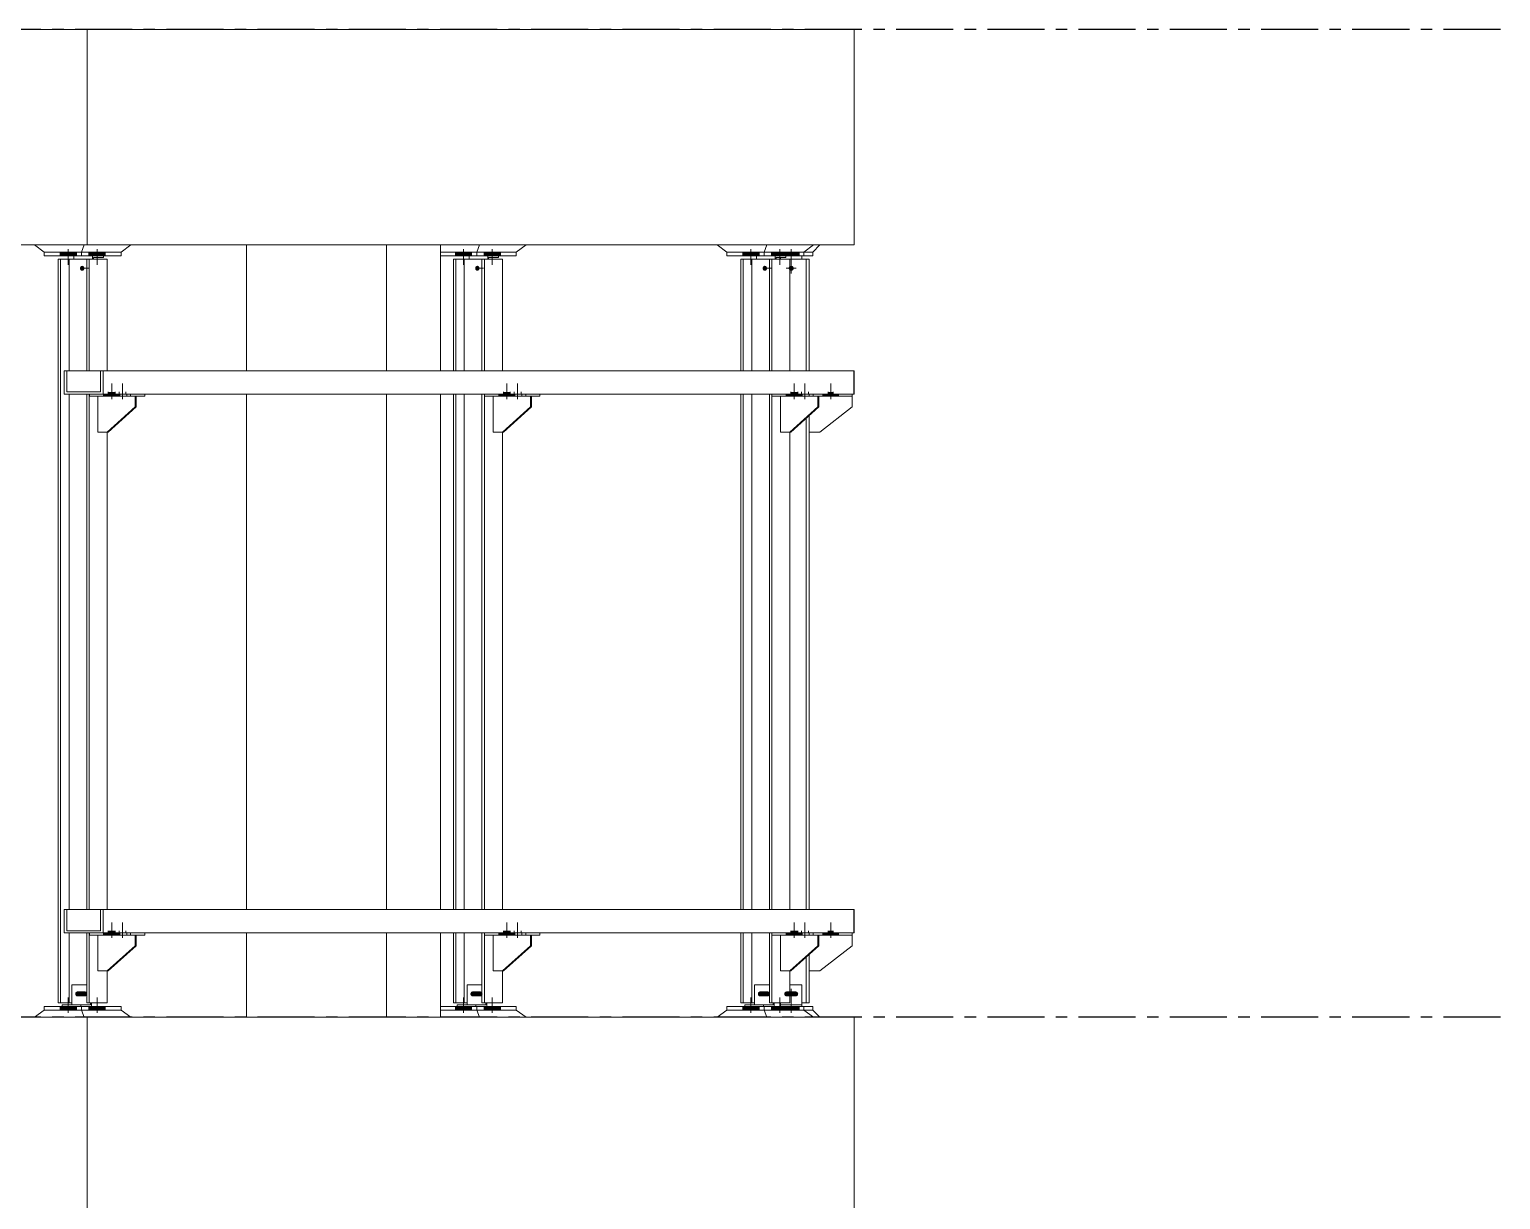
# Model space of a CAD drawing. Header units: millimetres. Extents: x 3774 to 718460, y -768339 to 192544.
# Drawn here: x 455896 to 459992, y -633070 to -629813 of the extents above; entities that cross this region are included whole.
import ezdxf

# ---------------------------------------------------------------- set-up
doc = ezdxf.new("R2010")
doc.units = ezdxf.units.MM
for name, pattern in [('CENTER', [50.8, 31.75, -6.35, 6.35, -6.35]), ('XKITLINE00', [0]), ('XKITLINE02', [4, 2, -2])]:
    doc.linetypes.add(name, pattern=pattern)
doc.layers.add('Bolt', color=7, linetype='Continuous', lineweight=0)
doc.layers.add('Part', color=7, linetype='Continuous', lineweight=0)

# ---------------------------------------------------------------- blocks, each defined once
blk = doc.blocks.new('*A20274909')
at = {"layer": 'Part', "color": 7, "linetype": 'XKITLINE00', "lineweight": 0}
for p, q in [((2578.284987, -59.539902), (2526.244827, -59.539902)), ((2578.284987, -59.539902), (2578.284987, -64.339902)), ((2578.284987, -64.339902), (2526.244827, -64.339902))]:
    blk.add_line(p, q, dxfattribs=at)
blk = doc.blocks.new('*A20304912')
at = {"layer": 'Part', "color": 7, "linetype": 'XKITLINE00', "lineweight": 0}
for q in [(2526.244827, -81.539902), (2578.284987, -86.339902)]:
    blk.add_line((2578.284987, -81.539902), q, dxfattribs=at)
blk = doc.blocks.new('*A20394921')
at = {"layer": 'Part', "color": 7, "linetype": 'XKITLINE00', "lineweight": 0}
for p, q in [((2581.832366, -67.139902), (2581.832366, -64.339902)), ((2584.950057, -67.139902), (2584.950057, -64.339902)), ((2586.150057, -67.139902), (2586.150057, -64.339902)), ((2581.832366, -79.139902), (2581.832366, -67.659902)), ((2584.950057, -79.139902), (2584.950057, -67.659902)), ((2586.150057, -79.139902), (2586.150057, -67.659902)), ((2581.832366, -81.539902), (2581.832366, -79.659902)), ((2584.950057, -81.539902), (2584.950057, -79.659902)), ((2586.150057, -81.539902), (2586.150057, -79.659902)), ((2581.832366, -91.139902), (2581.832366, -86.339902)), ((2584.950057, -91.139902), (2584.950057, -86.339902)), ((2586.150057, -91.139902), (2586.150057, -86.339902)), ((2581.832366, -103.139902), (2581.832366, -91.659902)), ((2584.950057, -103.139902), (2584.950057, -91.659902)), ((2586.150057, -103.139902), (2586.150057, -91.659902)), ((2581.832366, -115.139902), (2581.832366, -103.659902)), ((2584.950057, -115.139902), (2584.950057, -103.659902)), ((2586.150057, -115.139902), (2586.150057, -103.659902)), ((2581.832366, -123.539902), (2581.832366, -115.659902)), ((2584.950057, -123.539902), (2584.950057, -115.659902)), ((2586.150057, -123.539902), (2586.150057, -115.659902))]:
    blk.add_line(p, q, dxfattribs=at)
blk = doc.blocks.new('*A22855167')
at = {"layer": 'Bolt'}
blk.add_hatch(color=7, dxfattribs=at).paths.add_polyline_path([(2578.047, -80.968), (2578.066, -80.964), (2578.239, -80.964), (2578.257, -80.968), (2578.273, -80.98), (2578.284, -80.998), (2578.287, -81.02), (2578.284, -81.041), (2578.273, -81.059), (2578.257, -81.072), (2578.239, -81.076), (2578.066, -81.076), (2578.047, -81.072), (2578.031, -81.059), (2578.021, -81.041), (2578.017, -81.02), (2578.021, -80.998), (2578.031, -80.98)], flags=17)
at = {"layer": 'Bolt', "color": 7, "linetype": 'XKITLINE00', "lineweight": 0}
blk.add_line((2578.228, -81.02), (2578.056, -81.02), dxfattribs=at)
blk = doc.blocks.new('*A22865168')
at = {"layer": 'Part', "color": 7, "linetype": 'XKITLINE00', "lineweight": 0}
for p, q in [((2579.039798, -81.299902), (2577.328413, -81.299902)), ((2577.328413, -81.379902), (2577.328413, -81.299902)), ((2579.039798, -81.379902), (2577.328413, -81.379902)), ((2578.159798, -81.379902), (2578.159798, -81.299902)), ((2579.039798, -81.299902), (2579.039798, -81.379902))]:
    blk.add_line(p, q, dxfattribs=at)
blk = doc.blocks.new('*A22875169')
at = {"layer": 'Part', "color": 7, "linetype": 'XKITLINE00', "lineweight": 0}
for p, q in [((2578.27509, -80.819902), (2577.944259, -80.819902)), ((2577.944259, -80.819902), (2577.944259, -81.259902)), ((2578.359952, -81.259902), (2577.724259, -81.259902)), ((2577.724259, -81.299902), (2577.724259, -81.259902)), ((2578.139952, -81.299902), (2578.139952, -81.259902)), ((2578.359952, -81.219902), (2578.359952, -81.259902)), ((2578.379952, -81.299902), (2578.379952, -81.219902))]:
    blk.add_line(p, q, dxfattribs=at)
blk = doc.blocks.new('*A22885170')
at = {"layer": 'Bolt'}
for points in [[(2578.045, -81.3), (2578.045, -81.38), (2577.684, -81.38), (2577.684, -81.3)], [(2578.685, -81.3), (2578.685, -81.38), (2578.324, -81.38), (2578.324, -81.3)]]:
    blk.add_hatch(color=7, dxfattribs=at).paths.add_polyline_path(points, flags=17)
at = {"layer": 'Bolt', "color": 7, "linetype": 'XKITLINE00', "lineweight": 0}
for p, q in [((2577.864, -81.443), (2577.864, -81.1)), ((2578.504, -81.443), (2578.504, -81.1)), ((2577.684, -81.38), (2577.684, -81.3)), ((2578.045, -81.38), (2578.045, -81.3)), ((2578.324, -81.38), (2578.324, -81.3)), ((2578.685, -81.38), (2578.685, -81.3))]:
    blk.add_line(p, q, dxfattribs=at)
blk = doc.blocks.new('*A22895171')
at = {"layer": 'Part', "color": 7, "linetype": 'XKITLINE00', "lineweight": 0}
for p, q in [((2578.522665, -67.707902), (2578.522665, -68.507902)), ((2579.35405, -67.947902), (2579.35405, -67.707902)), ((2579.35405, -67.707902), (2579.37805, -67.707902)), ((2579.37805, -67.947902), (2579.37805, -67.707902)), ((2578.730511, -68.507902), (2579.35405, -67.947902)), ((2579.37805, -67.947902), (2578.754511, -68.507902)), ((2579.35405, -67.947902), (2579.37805, -67.947902)), ((2578.522665, -68.507902), (2578.754511, -68.507902))]:
    blk.add_line(p, q, dxfattribs=at)
blk = doc.blocks.new('*A22905172')
at = {"layer": 'Part', "color": 7, "linetype": 'XKITLINE00', "lineweight": 0}
for p, q in [((2578.334665, -67.707902), (2578.334665, -67.659902)), ((2578.334665, -67.707902), (2579.56605, -67.707902)), ((2579.16605, -67.707902), (2579.16605, -67.659902)), ((2579.56605, -67.707902), (2579.56605, -67.659902))]:
    blk.add_line(p, q, dxfattribs=at)
blk = doc.blocks.new('*A22915173')
at = {"layer": 'Bolt'}
for points in [[(2578.65, -67.708), (2578.65, -67.66), (2579.011, -67.66), (2579.011, -67.708)], [(2578.754, -67.66), (2578.754, -67.612), (2578.907, -67.612), (2578.907, -67.66)]]:
    blk.add_hatch(color=7, dxfattribs=at).paths.add_polyline_path(points, flags=17)
at = {"layer": 'Bolt', "color": 7, "linetype": 'XKITLINE00', "lineweight": 0}
for p, q in [((2578.83, -67.771), (2578.83, -67.428)), ((2578.65, -67.708), (2578.65, -67.66)), ((2578.754, -67.66), (2578.754, -67.612)), ((2578.907, -67.66), (2578.907, -67.612)), ((2579.011, -67.708), (2579.011, -67.66))]:
    blk.add_line(p, q, dxfattribs=at)
at = {"layer": 'Bolt', "color": 7, "linetype": 'XKITLINE02', "lineweight": 0}
for p, q in [((2579.07, -67.771), (2579.07, -67.428)), ((2578.89, -67.708), (2578.89, -67.66)), ((2578.994, -67.66), (2578.994, -67.612)), ((2579.147, -67.66), (2579.147, -67.612)), ((2579.251, -67.708), (2579.251, -67.66))]:
    blk.add_line(p, q, dxfattribs=at)
blk = doc.blocks.new('*A22955177')
at = {"layer": 'Bolt'}
for points in [[(2578.045, -64.5), (2578.045, -64.58), (2577.684, -64.58), (2577.684, -64.5)], [(2578.685, -64.5), (2578.685, -64.58), (2578.324, -64.58), (2578.324, -64.5)]]:
    blk.add_hatch(color=7, dxfattribs=at).paths.add_polyline_path(points, flags=17)
at = {"layer": 'Bolt', "color": 7, "linetype": 'XKITLINE00', "lineweight": 0}
for p, q in [((2577.684, -64.5), (2577.684, -64.58)), ((2577.864, -64.437), (2577.864, -64.78)), ((2578.045, -64.5), (2578.045, -64.58)), ((2578.324, -64.5), (2578.324, -64.58)), ((2578.504, -64.437), (2578.504, -64.78)), ((2578.685, -64.5), (2578.685, -64.58))]:
    blk.add_line(p, q, dxfattribs=at)
blk = doc.blocks.new('*A22965178')
at = {"layer": 'Bolt'}
blk.add_hatch(color=7, dxfattribs=at).paths.add_polyline_path([(2578.22, -64.871), (2578.217, -64.881), (2578.212, -64.891), (2578.206, -64.899), (2578.199, -64.906), (2578.191, -64.912), (2578.182, -64.915), (2578.172, -64.916), (2578.163, -64.915), (2578.154, -64.912), (2578.145, -64.906), (2578.138, -64.899), (2578.132, -64.891), (2578.127, -64.881), (2578.125, -64.871), (2578.124, -64.86), (2578.125, -64.849), (2578.127, -64.838), (2578.132, -64.829), (2578.138, -64.82), (2578.145, -64.813), (2578.154, -64.808), (2578.163, -64.805), (2578.172, -64.804), (2578.182, -64.805), (2578.191, -64.808), (2578.199, -64.813), (2578.206, -64.82), (2578.212, -64.829), (2578.217, -64.838), (2578.22, -64.849), (2578.221, -64.86)], flags=17)
at = {"layer": 'Bolt', "color": 7, "linetype": 'XKITLINE00', "lineweight": 0}
blk.add_line((2578.14, -64.86), (2578.312, -64.86), dxfattribs=at)
blk = doc.blocks.new('*A22975179')
at = {"layer": 'Part', "color": 7, "linetype": 'XKITLINE00', "lineweight": 0}
for p, q in [((2577.988259, -64.659902), (2577.988259, -64.579902)), ((2578.403952, -64.659902), (2578.403952, -64.579902)), ((2578.423952, -64.659902), (2578.423952, -64.619902)), ((2578.423952, -64.619902), (2578.643952, -64.619902)), ((2578.643952, -64.619902), (2578.643952, -64.579902))]:
    blk.add_line(p, q, dxfattribs=at)
blk = doc.blocks.new('*A22985180')
at = {"layer": 'Part', "color": 7, "linetype": 'XKITLINE00', "lineweight": 0}
for p, q in [((2577.109849, -64.339902), (2577.328413, -64.499902)), ((2579.039798, -64.499902), (2577.328413, -64.499902)), ((2578.159798, -64.499902), (2578.218362, -64.339902)), ((2579.258362, -64.339902), (2579.039798, -64.499902))]:
    blk.add_line(p, q, dxfattribs=at)
blk = doc.blocks.new('*A22995181')
at = {"layer": 'Part', "color": 7, "linetype": 'XKITLINE00', "lineweight": 0}
for p, q in [((2579.039798, -64.499902), (2577.328413, -64.499902)), ((2577.328413, -64.499902), (2577.328413, -64.579902)), ((2578.159798, -64.579902), (2578.159798, -64.499902)), ((2579.039798, -64.579902), (2579.039798, -64.499902)), ((2577.328413, -64.579902), (2579.039798, -64.579902))]:
    blk.add_line(p, q, dxfattribs=at)
blk = doc.blocks.new('*A23055187')
at = {"layer": 'Part', "color": 7, "linetype": 'XKITLINE00', "lineweight": 0}
for p, q in [((2587.842118, -64.499902), (2586.150057, -64.499902)), ((2586.962118, -64.499902), (2587.020682, -64.339902)), ((2588.060682, -64.339902), (2587.842118, -64.499902))]:
    blk.add_line(p, q, dxfattribs=at)
blk = doc.blocks.new('*A23065188')
at = {"layer": 'Bolt'}
blk.add_hatch(color=7, dxfattribs=at).paths.add_polyline_path([(2587.022, -64.871), (2587.019, -64.881), (2587.015, -64.891), (2587.009, -64.899), (2587.001, -64.906), (2586.993, -64.912), (2586.984, -64.915), (2586.974, -64.916), (2586.965, -64.915), (2586.956, -64.912), (2586.947, -64.906), (2586.94, -64.899), (2586.934, -64.891), (2586.93, -64.881), (2586.927, -64.871), (2586.926, -64.86), (2586.927, -64.849), (2586.93, -64.838), (2586.934, -64.829), (2586.94, -64.82), (2586.947, -64.813), (2586.956, -64.808), (2586.965, -64.805), (2586.974, -64.804), (2586.984, -64.805), (2586.993, -64.808), (2587.001, -64.813), (2587.009, -64.82), (2587.015, -64.829), (2587.019, -64.838), (2587.022, -64.849), (2587.023, -64.86)], flags=17)
at = {"layer": 'Bolt', "color": 7, "linetype": 'XKITLINE00', "lineweight": 0}
blk.add_line((2586.943, -64.86), (2587.114, -64.86), dxfattribs=at)
blk = doc.blocks.new('*A23075189')
at = {"layer": 'Part', "color": 7, "linetype": 'XKITLINE00', "lineweight": 0}
for p, q in [((2586.150057, -64.499902), (2587.842118, -64.499902)), ((2586.962118, -64.579902), (2586.962118, -64.499902)), ((2587.842118, -64.579902), (2587.842118, -64.499902)), ((2586.150057, -64.579902), (2587.842118, -64.579902))]:
    blk.add_line(p, q, dxfattribs=at)
blk = doc.blocks.new('*A23085190')
at = {"layer": 'Part', "color": 7, "linetype": 'XKITLINE00', "lineweight": 0}
for p, q in [((2586.790579, -64.659902), (2586.790579, -64.579902)), ((2587.206272, -64.659902), (2587.206272, -64.579902)), ((2587.226272, -64.659902), (2587.226272, -64.619902)), ((2587.226272, -64.619902), (2587.446272, -64.619902)), ((2587.446272, -64.619902), (2587.446272, -64.579902))]:
    blk.add_line(p, q, dxfattribs=at)
blk = doc.blocks.new('*A23095191')
at = {"layer": 'Bolt'}
for points in [[(2586.847, -64.5), (2586.847, -64.58), (2586.486, -64.58), (2586.486, -64.5)], [(2587.487, -64.5), (2587.487, -64.58), (2587.126, -64.58), (2587.126, -64.5)]]:
    blk.add_hatch(color=7, dxfattribs=at).paths.add_polyline_path(points, flags=17)
at = {"layer": 'Bolt', "color": 7, "linetype": 'XKITLINE00', "lineweight": 0}
for p, q in [((2586.486, -64.5), (2586.486, -64.58)), ((2586.666, -64.437), (2586.666, -64.78)), ((2586.847, -64.5), (2586.847, -64.58)), ((2587.126, -64.5), (2587.126, -64.58)), ((2587.306, -64.437), (2587.306, -64.78)), ((2587.487, -64.5), (2587.487, -64.58))]:
    blk.add_line(p, q, dxfattribs=at)
blk = doc.blocks.new('*A23105192')
at = {"layer": 'Part', "color": 7, "linetype": 'XKITLINE00', "lineweight": 0}
for p, q in [((2587.13567, -67.707902), (2587.13567, -67.659902)), ((2587.13567, -67.707902), (2588.367055, -67.707902)), ((2587.967055, -67.707902), (2587.967055, -67.659902)), ((2588.367055, -67.707902), (2588.367055, -67.659902))]:
    blk.add_line(p, q, dxfattribs=at)
blk = doc.blocks.new('*A23115193')
at = {"layer": 'Part', "color": 7, "linetype": 'XKITLINE00', "lineweight": 0}
for p, q in [((2587.32367, -67.707902), (2587.32367, -68.507902)), ((2588.155055, -67.947902), (2588.155055, -67.707902)), ((2588.155055, -67.707902), (2588.179055, -67.707902)), ((2588.179055, -67.947902), (2588.179055, -67.707902)), ((2587.531516, -68.507902), (2588.155055, -67.947902)), ((2588.179055, -67.947902), (2587.555516, -68.507902)), ((2588.155055, -67.947902), (2588.179055, -67.947902)), ((2587.32367, -68.507902), (2587.555516, -68.507902))]:
    blk.add_line(p, q, dxfattribs=at)
blk = doc.blocks.new('*A23125194')
at = {"layer": 'Bolt'}
for points in [[(2587.451, -67.708), (2587.451, -67.66), (2587.812, -67.66), (2587.812, -67.708)], [(2587.555, -67.66), (2587.555, -67.612), (2587.708, -67.612), (2587.708, -67.66)]]:
    blk.add_hatch(color=7, dxfattribs=at).paths.add_polyline_path(points, flags=17)
at = {"layer": 'Bolt', "color": 7, "linetype": 'XKITLINE00', "lineweight": 0}
for p, q in [((2587.631, -67.771), (2587.631, -67.428)), ((2587.451, -67.708), (2587.451, -67.66)), ((2587.555, -67.66), (2587.555, -67.612)), ((2587.708, -67.66), (2587.708, -67.612)), ((2587.812, -67.708), (2587.812, -67.66))]:
    blk.add_line(p, q, dxfattribs=at)
at = {"layer": 'Bolt', "color": 7, "linetype": 'XKITLINE02', "lineweight": 0}
for p, q in [((2587.871, -67.771), (2587.871, -67.428)), ((2587.691, -67.708), (2587.691, -67.66)), ((2587.795, -67.66), (2587.795, -67.612)), ((2587.948, -67.66), (2587.948, -67.612)), ((2588.052, -67.708), (2588.052, -67.66))]:
    blk.add_line(p, q, dxfattribs=at)
blk = doc.blocks.new('*A23135195')
at = {"layer": 'Part', "color": 7, "linetype": 'XKITLINE00', "lineweight": 0}
for p, q in [((2593.536386, -67.707902), (2593.536386, -67.659902)), ((2593.536386, -67.707902), (2594.767771, -67.707902)), ((2594.367771, -67.707902), (2594.367771, -67.659902)), ((2594.767771, -67.707902), (2594.767771, -67.659902))]:
    blk.add_line(p, q, dxfattribs=at)
blk = doc.blocks.new('*A23145196')
at = {"layer": 'Part', "color": 7, "linetype": 'XKITLINE00', "lineweight": 0}
for p, q in [((2593.724386, -67.707902), (2593.724386, -68.507902)), ((2594.555771, -67.947902), (2594.555771, -67.707902)), ((2594.555771, -67.707902), (2594.579771, -67.707902)), ((2594.579771, -67.947902), (2594.579771, -67.707902)), ((2593.932232, -68.507902), (2594.555771, -67.947902)), ((2594.579771, -67.947902), (2593.956232, -68.507902)), ((2594.555771, -67.947902), (2594.579771, -67.947902)), ((2593.724386, -68.507902), (2593.956232, -68.507902))]:
    blk.add_line(p, q, dxfattribs=at)
blk = doc.blocks.new('*A23155197')
at = {"layer": 'Bolt'}
for points in [[(2593.852, -67.708), (2593.852, -67.66), (2594.212, -67.66), (2594.212, -67.708)], [(2593.956, -67.66), (2593.956, -67.612), (2594.109, -67.612), (2594.109, -67.66)]]:
    blk.add_hatch(color=7, dxfattribs=at).paths.add_polyline_path(points, flags=17)
at = {"layer": 'Bolt', "color": 7, "linetype": 'XKITLINE00', "lineweight": 0}
for p, q in [((2594.032, -67.771), (2594.032, -67.428)), ((2593.852, -67.708), (2593.852, -67.66)), ((2593.956, -67.66), (2593.956, -67.612)), ((2594.109, -67.66), (2594.109, -67.612)), ((2594.212, -67.708), (2594.212, -67.66))]:
    blk.add_line(p, q, dxfattribs=at)
at = {"layer": 'Bolt', "color": 7, "linetype": 'XKITLINE02', "lineweight": 0}
for p, q in [((2594.272, -67.771), (2594.272, -67.428)), ((2594.092, -67.708), (2594.092, -67.66)), ((2594.196, -67.66), (2594.196, -67.612)), ((2594.349, -67.66), (2594.349, -67.612)), ((2594.452, -67.708), (2594.452, -67.66))]:
    blk.add_line(p, q, dxfattribs=at)
blk = doc.blocks.new('*A23165198')
at = {"layer": 'Part', "color": 7, "linetype": 'XKITLINE00', "lineweight": 0}
for p, q in [((2593.536386, -79.707902), (2593.536386, -79.659902)), ((2593.536386, -79.707902), (2594.767771, -79.707902)), ((2594.367771, -79.707902), (2594.367771, -79.659902)), ((2594.767771, -79.707902), (2594.767771, -79.659902))]:
    blk.add_line(p, q, dxfattribs=at)
blk = doc.blocks.new('*A23175199')
at = {"layer": 'Part', "color": 7, "linetype": 'XKITLINE00', "lineweight": 0}
for p, q in [((2593.724386, -79.707902), (2593.724386, -80.507902)), ((2593.932232, -80.507902), (2594.555771, -79.947902)), ((2594.579771, -79.947902), (2593.956232, -80.507902)), ((2594.555771, -79.947902), (2594.555771, -79.707902)), ((2594.555771, -79.707902), (2594.579771, -79.707902)), ((2594.555771, -79.947902), (2594.579771, -79.947902)), ((2594.579771, -79.947902), (2594.579771, -79.707902)), ((2593.724386, -80.507902), (2593.956232, -80.507902))]:
    blk.add_line(p, q, dxfattribs=at)
blk = doc.blocks.new('*A23185200')
at = {"layer": 'Bolt'}
for points in [[(2593.956, -79.66), (2593.956, -79.612), (2594.109, -79.612), (2594.109, -79.66)], [(2593.852, -79.708), (2593.852, -79.66), (2594.212, -79.66), (2594.212, -79.708)]]:
    blk.add_hatch(color=7, dxfattribs=at).paths.add_polyline_path(points, flags=17)
at = {"layer": 'Bolt', "color": 7, "linetype": 'XKITLINE00', "lineweight": 0}
for p, q in [((2593.956, -79.66), (2593.956, -79.612)), ((2594.032, -79.771), (2594.032, -79.428)), ((2594.109, -79.66), (2594.109, -79.612)), ((2593.852, -79.708), (2593.852, -79.66)), ((2594.212, -79.708), (2594.212, -79.66))]:
    blk.add_line(p, q, dxfattribs=at)
at = {"layer": 'Bolt', "color": 7, "linetype": 'XKITLINE02', "lineweight": 0}
for p, q in [((2594.196, -79.66), (2594.196, -79.612)), ((2594.272, -79.771), (2594.272, -79.428)), ((2594.349, -79.66), (2594.349, -79.612)), ((2594.092, -79.708), (2594.092, -79.66)), ((2594.452, -79.708), (2594.452, -79.66))]:
    blk.add_line(p, q, dxfattribs=at)
blk = doc.blocks.new('*A23195201')
at = {"layer": 'Bolt'}
for points in [[(2593.249, -64.5), (2593.249, -64.58), (2592.888, -64.58), (2592.888, -64.5)], [(2593.889, -64.5), (2593.889, -64.58), (2593.528, -64.58), (2593.528, -64.5)]]:
    blk.add_hatch(color=7, dxfattribs=at).paths.add_polyline_path(points, flags=17)
at = {"layer": 'Bolt', "color": 7, "linetype": 'XKITLINE00', "lineweight": 0}
for p, q in [((2592.888, -64.5), (2592.888, -64.58)), ((2593.069, -64.437), (2593.069, -64.78)), ((2593.249, -64.5), (2593.249, -64.58)), ((2593.528, -64.5), (2593.528, -64.58)), ((2593.709, -64.437), (2593.709, -64.78)), ((2593.889, -64.5), (2593.889, -64.58))]:
    blk.add_line(p, q, dxfattribs=at)
blk = doc.blocks.new('*A23205202')
at = {"layer": 'Bolt'}
blk.add_hatch(color=7, dxfattribs=at).paths.add_polyline_path([(2593.424, -64.871), (2593.422, -64.881), (2593.417, -64.891), (2593.411, -64.899), (2593.404, -64.906), (2593.395, -64.912), (2593.386, -64.915), (2593.377, -64.916), (2593.367, -64.915), (2593.358, -64.912), (2593.35, -64.906), (2593.342, -64.899), (2593.336, -64.891), (2593.332, -64.881), (2593.329, -64.871), (2593.328, -64.86), (2593.329, -64.849), (2593.332, -64.838), (2593.336, -64.829), (2593.342, -64.82), (2593.35, -64.813), (2593.358, -64.808), (2593.367, -64.805), (2593.377, -64.804), (2593.386, -64.805), (2593.395, -64.808), (2593.404, -64.813), (2593.411, -64.82), (2593.417, -64.829), (2593.422, -64.838), (2593.424, -64.849), (2593.425, -64.86)], flags=17)
at = {"layer": 'Bolt', "color": 7, "linetype": 'XKITLINE00', "lineweight": 0}
blk.add_line((2593.345, -64.86), (2593.517, -64.86), dxfattribs=at)
blk = doc.blocks.new('*A23215203')
at = {"layer": 'Part', "color": 7, "linetype": 'XKITLINE00', "lineweight": 0}
for p, q in [((2593.192899, -64.659902), (2593.192899, -64.579902)), ((2593.608592, -64.659902), (2593.608592, -64.579902)), ((2593.628592, -64.659902), (2593.628592, -64.619902)), ((2593.628592, -64.619902), (2593.848592, -64.619902)), ((2593.848592, -64.619902), (2593.848592, -64.579902))]:
    blk.add_line(p, q, dxfattribs=at)
blk = doc.blocks.new('*A23225204')
at = {"layer": 'Part', "color": 7, "linetype": 'XKITLINE00', "lineweight": 0}
for p, q in [((2592.314489, -64.339902), (2592.533053, -64.499902)), ((2594.244438, -64.499902), (2592.533053, -64.499902)), ((2593.364438, -64.499902), (2593.423002, -64.339902)), ((2594.463002, -64.339902), (2594.244438, -64.499902))]:
    blk.add_line(p, q, dxfattribs=at)
blk = doc.blocks.new('*A23235205')
at = {"layer": 'Part', "color": 7, "linetype": 'XKITLINE00', "lineweight": 0}
for p, q in [((2594.244438, -64.499902), (2592.533053, -64.499902)), ((2592.533053, -64.499902), (2592.533053, -64.579902)), ((2593.364438, -64.579902), (2593.364438, -64.499902)), ((2594.244438, -64.579902), (2594.244438, -64.499902)), ((2592.533053, -64.579902), (2594.244438, -64.579902))]:
    blk.add_line(p, q, dxfattribs=at)
blk = doc.blocks.new('*A23245206')
at = {"layer": 'Part', "color": 7, "linetype": 'XKITLINE00', "lineweight": 0}
for p, q in [((2592.533053, -81.379902), (2592.314489, -81.539902)), ((2594.244438, -81.379902), (2592.533053, -81.379902)), ((2593.423002, -81.539902), (2593.364438, -81.379902)), ((2594.244438, -81.379902), (2594.463002, -81.539902))]:
    blk.add_line(p, q, dxfattribs=at)
blk = doc.blocks.new('*A23255207')
at = {"layer": 'Bolt'}
blk.add_hatch(color=7, dxfattribs=at).paths.add_polyline_path([(2593.252, -80.968), (2593.27, -80.964), (2593.443, -80.964), (2593.462, -80.968), (2593.478, -80.98), (2593.488, -80.998), (2593.492, -81.02), (2593.488, -81.041), (2593.478, -81.059), (2593.462, -81.072), (2593.443, -81.076), (2593.27, -81.076), (2593.252, -81.072), (2593.236, -81.059), (2593.225, -81.041), (2593.222, -81.02), (2593.225, -80.998), (2593.236, -80.98)], flags=17)
at = {"layer": 'Bolt', "color": 7, "linetype": 'XKITLINE00', "lineweight": 0}
blk.add_line((2593.432, -81.02), (2593.261, -81.02), dxfattribs=at)
blk = doc.blocks.new('*A23265208')
at = {"layer": 'Part', "color": 7, "linetype": 'XKITLINE00', "lineweight": 0}
for p, q in [((2593.47973, -80.819902), (2593.148899, -80.819902)), ((2593.148899, -80.819902), (2593.148899, -81.259902)), ((2593.564592, -81.259902), (2592.928899, -81.259902)), ((2592.928899, -81.299902), (2592.928899, -81.259902)), ((2593.344592, -81.299902), (2593.344592, -81.259902)), ((2593.564592, -81.219902), (2593.564592, -81.259902)), ((2593.584592, -81.299902), (2593.584592, -81.219902))]:
    blk.add_line(p, q, dxfattribs=at)
blk = doc.blocks.new('*A23275209')
at = {"layer": 'Bolt'}
for points in [[(2593.249, -81.3), (2593.249, -81.38), (2592.888, -81.38), (2592.888, -81.3)], [(2593.889, -81.3), (2593.889, -81.38), (2593.528, -81.38), (2593.528, -81.3)]]:
    blk.add_hatch(color=7, dxfattribs=at).paths.add_polyline_path(points, flags=17)
at = {"layer": 'Bolt', "color": 7, "linetype": 'XKITLINE00', "lineweight": 0}
for p, q in [((2593.069, -81.443), (2593.069, -81.1)), ((2593.709, -81.443), (2593.709, -81.1)), ((2592.888, -81.38), (2592.888, -81.3)), ((2593.249, -81.38), (2593.249, -81.3)), ((2593.528, -81.38), (2593.528, -81.3)), ((2593.889, -81.38), (2593.889, -81.3))]:
    blk.add_line(p, q, dxfattribs=at)
blk = doc.blocks.new('*A23285210')
at = {"layer": 'Part', "color": 7, "linetype": 'XKITLINE00', "lineweight": 0}
for p, q in [((2594.244438, -81.299902), (2592.533053, -81.299902)), ((2592.533053, -81.379902), (2592.533053, -81.299902)), ((2594.244438, -81.379902), (2592.533053, -81.379902)), ((2593.364438, -81.379902), (2593.364438, -81.299902)), ((2594.244438, -81.299902), (2594.244438, -81.379902))]:
    blk.add_line(p, q, dxfattribs=at)
blk = doc.blocks.new('*A23295211')
at = {"layer": 'Part', "color": 7, "linetype": 'XKITLINE00', "lineweight": 0}
for p, q in [((2593.935156, -64.659902), (2592.842335, -64.659902)), ((2592.842335, -67.139902), (2592.842335, -64.659902)), ((2592.897761, -67.139902), (2592.897761, -64.659902)), ((2593.085761, -67.139902), (2593.085761, -64.659902)), ((2593.47973, -67.139902), (2593.47973, -64.659902)), ((2593.535156, -64.659902), (2593.535156, -67.139902)), ((2593.935156, -67.139902), (2593.935156, -64.659902)), ((2592.842335, -79.139902), (2592.842335, -67.659902)), ((2592.897761, -79.139902), (2592.897761, -67.659902)), ((2593.085761, -79.139902), (2593.085761, -67.659902)), ((2593.47973, -79.139902), (2593.47973, -67.659902)), ((2593.535156, -79.139902), (2593.535156, -67.659902)), ((2593.935156, -79.139902), (2593.935156, -68.507902)), ((2592.842335, -81.219902), (2592.842335, -79.659902)), ((2592.897761, -81.219902), (2592.897761, -79.659902)), ((2593.085761, -81.219902), (2593.085761, -79.659902)), ((2593.47973, -81.219902), (2593.47973, -79.659902)), ((2593.535156, -81.219902), (2593.535156, -79.659902)), ((2593.935156, -81.219902), (2593.935156, -80.507902)), ((2593.148899, -81.219902), (2592.842335, -81.219902)), ((2593.47973, -81.219902), (2593.935156, -81.219902))]:
    blk.add_line(p, q, dxfattribs=at)
blk = doc.blocks.new('*A23355217')
at = {"layer": 'Part', "color": 7, "linetype": 'XKITLINE00', "lineweight": 0}
for p, q in [((2594.364986, -64.659902), (2593.935156, -64.659902)), ((2594.300986, -67.139902), (2594.300986, -64.659902)), ((2594.364986, -64.659902), (2594.364986, -67.139902)), ((2594.364986, -79.139902), (2594.364986, -68.140799)), ((2594.300986, -79.139902), (2594.300986, -68.198278)), ((2594.300986, -81.219902), (2594.300986, -80.198278)), ((2594.364986, -81.219902), (2594.364986, -80.140799)), ((2594.364986, -81.219902), (2594.204986, -81.219902))]:
    blk.add_line(p, q, dxfattribs=at)
blk = doc.blocks.new('*A23365218')
at = {"layer": 'Part', "color": 7, "linetype": 'XKITLINE00', "lineweight": 0}
for p, q in [((2595.324993, -67.707902), (2594.767771, -67.707902)), ((2595.324993, -67.659902), (2595.324993, -67.707902))]:
    blk.add_line(p, q, dxfattribs=at)
blk = doc.blocks.new('*A23375219')
at = {"layer": 'Part', "color": 7, "linetype": 'XKITLINE00', "lineweight": 0}
for p, q in [((2595.324993, -67.947902), (2595.324993, -67.707902)), ((2594.604993, -68.507902), (2595.324993, -67.947902)), ((2594.364993, -68.507902), (2594.604993, -68.507902))]:
    blk.add_line(p, q, dxfattribs=at)
blk = doc.blocks.new('*A23385220')
at = {"layer": 'Bolt'}
for points in [[(2594.669, -67.708), (2594.669, -67.66), (2595.021, -67.66), (2595.021, -67.708)], [(2594.789, -67.66), (2594.789, -67.612), (2594.901, -67.612), (2594.901, -67.66)]]:
    blk.add_hatch(color=7, dxfattribs=at).paths.add_polyline_path(points, flags=17)
at = {"layer": 'Bolt', "color": 7, "linetype": 'XKITLINE00', "lineweight": 0}
for p, q in [((2594.845, -67.771), (2594.845, -67.428)), ((2594.669, -67.708), (2594.669, -67.66)), ((2594.789, -67.66), (2594.789, -67.612)), ((2594.901, -67.66), (2594.901, -67.612)), ((2595.021, -67.708), (2595.021, -67.66))]:
    blk.add_line(p, q, dxfattribs=at)
at = {"layer": 'Bolt', "color": 7, "linetype": 'XKITLINE02', "lineweight": 0}
for p, q in [((2594.845, -67.771), (2594.845, -67.428)), ((2594.669, -67.708), (2594.669, -67.66)), ((2594.789, -67.66), (2594.789, -67.612)), ((2594.901, -67.66), (2594.901, -67.612)), ((2595.021, -67.708), (2595.021, -67.66))]:
    blk.add_line(p, q, dxfattribs=at)
blk = doc.blocks.new('*A23395221')
at = {"layer": 'Bolt'}
blk.add_hatch(color=7, dxfattribs=at).paths.add_polyline_path([(2594.141, -64.5), (2594.141, -64.58), (2593.789, -64.58), (2593.789, -64.5)], flags=17)
at = {"layer": 'Bolt', "color": 7, "linetype": 'XKITLINE00', "lineweight": 0}
for p, q in [((2593.789, -64.5), (2593.789, -64.58)), ((2593.965, -64.437), (2593.965, -64.78)), ((2594.141, -64.5), (2594.141, -64.58))]:
    blk.add_line(p, q, dxfattribs=at)
at = {"layer": 'Bolt', "color": 7, "linetype": 'XKITLINE02', "lineweight": 0}
for p, q in [((2593.789, -64.5), (2593.789, -64.58)), ((2593.965, -64.437), (2593.965, -64.78)), ((2594.141, -64.5), (2594.141, -64.58))]:
    blk.add_line(p, q, dxfattribs=at)
blk = doc.blocks.new('*A23405222')
at = {"layer": 'Bolt'}
blk.add_hatch(color=7, dxfattribs=at).paths.add_polyline_path([(2594.02, -64.871), (2594.017, -64.881), (2594.012, -64.891), (2594.005, -64.899), (2593.996, -64.906), (2593.986, -64.912), (2593.976, -64.915), (2593.965, -64.916), (2593.954, -64.915), (2593.944, -64.912), (2593.934, -64.906), (2593.925, -64.899), (2593.918, -64.891), (2593.913, -64.881), (2593.91, -64.871), (2593.909, -64.86), (2593.91, -64.849), (2593.913, -64.838), (2593.918, -64.829), (2593.925, -64.82), (2593.934, -64.813), (2593.944, -64.808), (2593.954, -64.805), (2593.965, -64.804), (2593.976, -64.805), (2593.986, -64.808), (2593.996, -64.813), (2594.005, -64.82), (2594.012, -64.829), (2594.017, -64.838), (2594.02, -64.849), (2594.021, -64.86)], flags=17)
at = {"layer": 'Bolt', "color": 7, "linetype": 'XKITLINE00', "lineweight": 0}
for p, q in [((2593.853, -64.86), (2594.077, -64.86)), ((2593.965, -64.748), (2593.965, -64.972))]:
    blk.add_line(p, q, dxfattribs=at)
blk = doc.blocks.new('*A23415223')
at = {"layer": 'Part', "color": 7, "linetype": 'XKITLINE00', "lineweight": 0}
for p, q in [((2593.724986, -64.659902), (2593.724986, -64.619902)), ((2594.204986, -64.659902), (2594.204986, -64.579902))]:
    blk.add_line(p, q, dxfattribs=at)
blk = doc.blocks.new('*A23425224')
at = {"layer": 'Part', "color": 7, "linetype": 'XKITLINE00', "lineweight": 0}
for p, q in [((2594.244438, -64.499902), (2594.444986, -64.499902)), ((2594.444986, -64.499902), (2594.604986, -64.339902))]:
    blk.add_line(p, q, dxfattribs=at)
blk = doc.blocks.new('*A23435225')
at = {"layer": 'Part', "color": 7, "linetype": 'XKITLINE00', "lineweight": 0}
for p, q in [((2594.444986, -64.499902), (2594.244438, -64.499902)), ((2594.444986, -64.579902), (2594.444986, -64.499902)), ((2594.244438, -64.579902), (2594.444986, -64.579902))]:
    blk.add_line(p, q, dxfattribs=at)
blk = doc.blocks.new('*A23445226')
at = {"layer": 'Part', "color": 7, "linetype": 'XKITLINE00', "lineweight": 0}
for p, q in [((2578.286233, -59.539902), (2578.284987, -59.539902)), ((2578.286233, -64.339902), (2578.286233, -59.539902)), ((2578.286233, -59.539902), (2595.364986, -59.539902)), ((2595.364986, -59.539902), (2595.364986, -64.339902)), ((2578.284987, -64.339902), (2578.286233, -64.339902)), ((2578.286233, -64.339902), (2595.364986, -64.339902))]:
    blk.add_line(p, q, dxfattribs=at)
blk = doc.blocks.new('*A23455227')
at = {"layer": 'Part', "color": 7, "linetype": 'XKITLINE00', "lineweight": 0}
for p, q in [((2577.771566, -67.659902), (2577.771566, -67.139902)), ((2577.771566, -67.139902), (2595.36241, -67.139902)), ((2577.826989, -67.139902), (2577.826989, -67.611902)), ((2578.582135, -67.611902), (2578.582135, -67.139902)), ((2578.637558, -67.139902), (2578.637558, -67.659902)), ((2595.36241, -67.659902), (2595.36241, -67.139902)), ((2595.36241, -67.659902), (2577.771566, -67.659902)), ((2577.826989, -67.611902), (2578.582135, -67.611902))]:
    blk.add_line(p, q, dxfattribs=at)
blk = doc.blocks.new('*A23465228')
at = {"layer": 'Part', "color": 7, "linetype": 'XKITLINE00', "lineweight": 0}
for p, q in [((2577.771566, -79.659902), (2577.771566, -79.139902)), ((2577.771566, -79.139902), (2595.36241, -79.139902)), ((2577.826989, -79.139902), (2577.826989, -79.611902)), ((2578.582135, -79.611902), (2578.582135, -79.139902)), ((2578.637558, -79.139902), (2578.637558, -79.659902)), ((2595.36241, -79.659902), (2595.36241, -79.139902)), ((2577.826989, -79.611902), (2578.582135, -79.611902)), ((2595.36241, -79.659902), (2577.771566, -79.659902))]:
    blk.add_line(p, q, dxfattribs=at)
blk = doc.blocks.new('*A23475229')
at = {"layer": 'Part', "color": 7, "linetype": 'XKITLINE00', "lineweight": 0}
for p, q in [((2578.286233, -81.539902), (2578.284987, -81.539902)), ((2578.286233, -86.339902), (2578.286233, -81.539902)), ((2578.286233, -81.539902), (2595.364986, -81.539902)), ((2595.364986, -81.539902), (2595.364986, -86.339902)), ((2578.284987, -86.339902), (2578.286233, -86.339902)), ((2578.286233, -86.339902), (2595.364986, -86.339902))]:
    blk.add_line(p, q, dxfattribs=at)
blk = doc.blocks.new('*A23495231')
at = {"layer": 'Part', "color": 7, "linetype": 'XKITLINE00', "lineweight": 0}
for p, q in [((2578.730516, -64.659902), (2577.637695, -64.659902)), ((2577.637695, -64.659902), (2577.637695, -81.219902)), ((2577.693121, -81.219902), (2577.693121, -64.659902)), ((2577.881121, -67.139902), (2577.881121, -64.659902)), ((2578.27509, -67.139902), (2578.27509, -64.659902)), ((2578.330516, -64.659902), (2578.330516, -67.139902)), ((2578.730516, -67.139902), (2578.730516, -64.659902)), ((2577.881121, -79.139902), (2577.881121, -67.659902)), ((2578.27509, -79.139902), (2578.27509, -67.659902)), ((2578.330516, -79.139902), (2578.330516, -67.659902)), ((2578.730516, -79.139902), (2578.730516, -68.507902)), ((2577.881121, -81.219902), (2577.881121, -79.659902)), ((2578.27509, -81.219902), (2578.27509, -79.659902)), ((2578.330516, -81.219902), (2578.330516, -79.659902)), ((2578.730516, -81.219902), (2578.730516, -80.507902)), ((2577.637695, -81.219902), (2577.944259, -81.219902)), ((2578.27509, -81.219902), (2578.730516, -81.219902))]:
    blk.add_line(p, q, dxfattribs=at)
blk = doc.blocks.new('*A23505232')
at = {"layer": 'Part', "color": 7, "linetype": 'XKITLINE00', "lineweight": 0}
for p, q in [((2587.532836, -64.659902), (2586.440015, -64.659902)), ((2586.440015, -67.139902), (2586.440015, -64.659902)), ((2586.495441, -67.139902), (2586.495441, -64.659902)), ((2586.683441, -67.139902), (2586.683441, -64.659902)), ((2587.07741, -67.139902), (2587.07741, -64.659902)), ((2587.132836, -64.659902), (2587.132836, -67.139902)), ((2587.532836, -67.139902), (2587.532836, -64.659902)), ((2586.440015, -79.139902), (2586.440015, -67.659902)), ((2586.495441, -79.139902), (2586.495441, -67.659902)), ((2586.683441, -79.139902), (2586.683441, -67.659902)), ((2587.07741, -79.139902), (2587.07741, -67.659902)), ((2587.132836, -79.139902), (2587.132836, -67.659902)), ((2587.532836, -79.139902), (2587.532836, -68.507902)), ((2586.440015, -81.219902), (2586.440015, -79.659902)), ((2586.495441, -81.219902), (2586.495441, -79.659902)), ((2586.683441, -81.219902), (2586.683441, -79.659902)), ((2587.07741, -81.219902), (2587.07741, -79.659902)), ((2587.132836, -81.219902), (2587.132836, -79.659902)), ((2587.532836, -81.219902), (2587.532836, -80.507902)), ((2586.746579, -81.219902), (2586.440015, -81.219902)), ((2587.07741, -81.219902), (2587.532836, -81.219902))]:
    blk.add_line(p, q, dxfattribs=at)
blk = doc.blocks.new('*A23665248')
at = {"layer": 'Part', "color": 7, "linetype": 'XKITLINE00', "lineweight": 0}
for p, q in [((2586.150057, -81.379902), (2587.842118, -81.379902)), ((2587.020682, -81.539902), (2586.962118, -81.379902)), ((2587.842118, -81.379902), (2588.060682, -81.539902))]:
    blk.add_line(p, q, dxfattribs=at)
blk = doc.blocks.new('*A23675249')
at = {"layer": 'Bolt'}
blk.add_hatch(color=7, dxfattribs=at).paths.add_polyline_path([(2586.849, -80.968), (2586.868, -80.964), (2587.041, -80.964), (2587.06, -80.968), (2587.075, -80.98), (2587.086, -80.998), (2587.09, -81.02), (2587.086, -81.041), (2587.075, -81.059), (2587.06, -81.072), (2587.041, -81.076), (2586.868, -81.076), (2586.849, -81.072), (2586.834, -81.059), (2586.823, -81.041), (2586.819, -81.02), (2586.823, -80.998), (2586.834, -80.98)], flags=17)
at = {"layer": 'Bolt', "color": 7, "linetype": 'XKITLINE00', "lineweight": 0}
blk.add_line((2587.03, -81.02), (2586.858, -81.02), dxfattribs=at)
blk = doc.blocks.new('*A23685250')
at = {"layer": 'Part', "color": 7, "linetype": 'XKITLINE00', "lineweight": 0}
for p, q in [((2587.842118, -81.299902), (2586.150057, -81.299902)), ((2587.842118, -81.379902), (2586.150057, -81.379902)), ((2586.962118, -81.379902), (2586.962118, -81.299902)), ((2587.842118, -81.299902), (2587.842118, -81.379902))]:
    blk.add_line(p, q, dxfattribs=at)
blk = doc.blocks.new('*A23695251')
at = {"layer": 'Part', "color": 7, "linetype": 'XKITLINE00', "lineweight": 0}
for p, q in [((2587.07741, -80.819902), (2586.746579, -80.819902)), ((2586.746579, -80.819902), (2586.746579, -81.259902)), ((2587.162272, -81.259902), (2586.526579, -81.259902)), ((2586.526579, -81.299902), (2586.526579, -81.259902)), ((2586.942272, -81.299902), (2586.942272, -81.259902)), ((2587.162272, -81.219902), (2587.162272, -81.259902)), ((2587.182272, -81.299902), (2587.182272, -81.219902))]:
    blk.add_line(p, q, dxfattribs=at)
blk = doc.blocks.new('*A23705252')
at = {"layer": 'Bolt'}
for points in [[(2586.847, -81.3), (2586.847, -81.38), (2586.486, -81.38), (2586.486, -81.3)], [(2587.487, -81.3), (2587.487, -81.38), (2587.126, -81.38), (2587.126, -81.3)]]:
    blk.add_hatch(color=7, dxfattribs=at).paths.add_polyline_path(points, flags=17)
at = {"layer": 'Bolt', "color": 7, "linetype": 'XKITLINE00', "lineweight": 0}
for p, q in [((2586.666, -81.443), (2586.666, -81.1)), ((2587.306, -81.443), (2587.306, -81.1)), ((2586.486, -81.38), (2586.486, -81.3)), ((2586.847, -81.38), (2586.847, -81.3)), ((2587.126, -81.38), (2587.126, -81.3)), ((2587.487, -81.38), (2587.487, -81.3))]:
    blk.add_line(p, q, dxfattribs=at)
blk = doc.blocks.new('*A23715253')
at = {"layer": 'Part', "color": 7, "linetype": 'XKITLINE00', "lineweight": 0}
for p, q in [((2587.13567, -79.707902), (2587.13567, -79.659902)), ((2587.13567, -79.707902), (2588.367055, -79.707902)), ((2587.967055, -79.707902), (2587.967055, -79.659902)), ((2588.367055, -79.707902), (2588.367055, -79.659902))]:
    blk.add_line(p, q, dxfattribs=at)
blk = doc.blocks.new('*A23725254')
at = {"layer": 'Part', "color": 7, "linetype": 'XKITLINE00', "lineweight": 0}
for p, q in [((2587.32367, -79.707902), (2587.32367, -80.507902)), ((2587.531516, -80.507902), (2588.155055, -79.947902)), ((2588.179055, -79.947902), (2587.555516, -80.507902)), ((2588.155055, -79.947902), (2588.155055, -79.707902)), ((2588.155055, -79.707902), (2588.179055, -79.707902)), ((2588.155055, -79.947902), (2588.179055, -79.947902)), ((2588.179055, -79.947902), (2588.179055, -79.707902)), ((2587.32367, -80.507902), (2587.555516, -80.507902))]:
    blk.add_line(p, q, dxfattribs=at)
blk = doc.blocks.new('*A23735255')
at = {"layer": 'Bolt'}
for points in [[(2587.555, -79.66), (2587.555, -79.612), (2587.708, -79.612), (2587.708, -79.66)], [(2587.451, -79.708), (2587.451, -79.66), (2587.812, -79.66), (2587.812, -79.708)]]:
    blk.add_hatch(color=7, dxfattribs=at).paths.add_polyline_path(points, flags=17)
at = {"layer": 'Bolt', "color": 7, "linetype": 'XKITLINE00', "lineweight": 0}
for p, q in [((2587.555, -79.66), (2587.555, -79.612)), ((2587.631, -79.771), (2587.631, -79.428)), ((2587.708, -79.66), (2587.708, -79.612)), ((2587.451, -79.708), (2587.451, -79.66)), ((2587.812, -79.708), (2587.812, -79.66))]:
    blk.add_line(p, q, dxfattribs=at)
at = {"layer": 'Bolt', "color": 7, "linetype": 'XKITLINE02', "lineweight": 0}
for p, q in [((2587.795, -79.66), (2587.795, -79.612)), ((2587.871, -79.771), (2587.871, -79.428)), ((2587.948, -79.66), (2587.948, -79.612)), ((2587.691, -79.708), (2587.691, -79.66)), ((2588.052, -79.708), (2588.052, -79.66))]:
    blk.add_line(p, q, dxfattribs=at)
blk = doc.blocks.new('*A23775259')
at = {"layer": 'Bolt'}
for points in [[(2578.754, -79.66), (2578.754, -79.612), (2578.907, -79.612), (2578.907, -79.66)], [(2578.65, -79.708), (2578.65, -79.66), (2579.011, -79.66), (2579.011, -79.708)]]:
    blk.add_hatch(color=7, dxfattribs=at).paths.add_polyline_path(points, flags=17)
at = {"layer": 'Bolt', "color": 7, "linetype": 'XKITLINE00', "lineweight": 0}
for p, q in [((2578.754, -79.66), (2578.754, -79.612)), ((2578.83, -79.771), (2578.83, -79.428)), ((2578.907, -79.66), (2578.907, -79.612)), ((2578.65, -79.708), (2578.65, -79.66)), ((2579.011, -79.708), (2579.011, -79.66))]:
    blk.add_line(p, q, dxfattribs=at)
at = {"layer": 'Bolt', "color": 7, "linetype": 'XKITLINE02', "lineweight": 0}
for p, q in [((2578.994, -79.66), (2578.994, -79.612)), ((2579.07, -79.771), (2579.07, -79.428)), ((2579.147, -79.66), (2579.147, -79.612)), ((2578.89, -79.708), (2578.89, -79.66)), ((2579.251, -79.708), (2579.251, -79.66))]:
    blk.add_line(p, q, dxfattribs=at)
blk = doc.blocks.new('*A23785260')
at = {"layer": 'Part', "color": 7, "linetype": 'XKITLINE00', "lineweight": 0}
for p, q in [((2578.522665, -79.707902), (2578.522665, -80.507902)), ((2578.730511, -80.507902), (2579.35405, -79.947902)), ((2579.37805, -79.947902), (2578.754511, -80.507902)), ((2579.35405, -79.947902), (2579.35405, -79.707902)), ((2579.35405, -79.707902), (2579.37805, -79.707902)), ((2579.35405, -79.947902), (2579.37805, -79.947902)), ((2579.37805, -79.947902), (2579.37805, -79.707902)), ((2578.522665, -80.507902), (2578.754511, -80.507902))]:
    blk.add_line(p, q, dxfattribs=at)
blk = doc.blocks.new('*A23795261')
at = {"layer": 'Part', "color": 7, "linetype": 'XKITLINE00', "lineweight": 0}
for p, q in [((2578.334665, -79.707902), (2578.334665, -79.659902)), ((2578.334665, -79.707902), (2579.56605, -79.707902)), ((2579.16605, -79.707902), (2579.16605, -79.659902)), ((2579.56605, -79.707902), (2579.56605, -79.659902))]:
    blk.add_line(p, q, dxfattribs=at)
blk = doc.blocks.new('*A23855267')
at = {"layer": 'Part', "color": 7, "linetype": 'XKITLINE00', "lineweight": 0}
for p, q in [((2577.328413, -81.379902), (2577.109849, -81.539902)), ((2579.039798, -81.379902), (2577.328413, -81.379902)), ((2578.218362, -81.539902), (2578.159798, -81.379902)), ((2579.039798, -81.379902), (2579.258362, -81.539902))]:
    blk.add_line(p, q, dxfattribs=at)
blk = doc.blocks.new('*A23865268')
at = {"layer": 'Part', "color": 7, "linetype": 'XKITLINE00', "lineweight": 0}
blk.add_line((2595.364986, -86.339902), (2595.364986, -81.539902), dxfattribs=at)
blk = doc.blocks.new('*A23875269')
at = {"layer": 'Part', "color": 7, "linetype": 'XKITLINE00', "lineweight": 0}
for p, q in [((2595.364993, -67.139902), (2595.36241, -67.139902)), ((2595.364993, -67.659902), (2595.364993, -67.139902)), ((2595.36241, -67.659902), (2595.364993, -67.659902))]:
    blk.add_line(p, q, dxfattribs=at)
blk = doc.blocks.new('*A23885270')
at = {"layer": 'Part', "color": 7, "linetype": 'XKITLINE00', "lineweight": 0}
for p, q in [((2595.364993, -79.139902), (2595.36241, -79.139902)), ((2595.364993, -79.659902), (2595.364993, -79.139902)), ((2595.36241, -79.659902), (2595.364993, -79.659902))]:
    blk.add_line(p, q, dxfattribs=at)
blk = doc.blocks.new('*A23945276')
at = {"layer": 'Part', "color": 7, "linetype": 'XKITLINE00', "lineweight": 0}
for p, q in [((2594.244438, -81.299902), (2594.444986, -81.299902)), ((2594.444986, -81.379902), (2594.244438, -81.379902)), ((2594.444986, -81.299902), (2594.444986, -81.379902))]:
    blk.add_line(p, q, dxfattribs=at)
blk = doc.blocks.new('*A23955277')
at = {"layer": 'Bolt'}
blk.add_hatch(color=7, dxfattribs=at).paths.add_polyline_path([(2594.141, -81.3), (2594.141, -81.38), (2593.789, -81.38), (2593.789, -81.3)], flags=17)
at = {"layer": 'Bolt', "color": 7, "linetype": 'XKITLINE00', "lineweight": 0}
for p, q in [((2593.965, -81.443), (2593.965, -81.1)), ((2593.789, -81.38), (2593.789, -81.3)), ((2594.141, -81.38), (2594.141, -81.3))]:
    blk.add_line(p, q, dxfattribs=at)
at = {"layer": 'Bolt', "color": 7, "linetype": 'XKITLINE02', "lineweight": 0}
for p, q in [((2593.965, -81.443), (2593.965, -81.1)), ((2593.789, -81.38), (2593.789, -81.3)), ((2594.141, -81.38), (2594.141, -81.3))]:
    blk.add_line(p, q, dxfattribs=at)
blk = doc.blocks.new('*A23965278')
at = {"layer": 'Part', "color": 7, "linetype": 'XKITLINE00', "lineweight": 0}
for p, q in [((2594.204986, -80.819902), (2593.935156, -80.819902)), ((2594.204986, -81.299902), (2594.204986, -80.819902)), ((2593.724986, -81.219902), (2593.724986, -81.299902)), ((2594.204986, -81.259902), (2593.724986, -81.259902))]:
    blk.add_line(p, q, dxfattribs=at)
blk = doc.blocks.new('*A23975279')
at = {"layer": 'Bolt'}
blk.add_hatch(color=7, dxfattribs=at).paths.add_polyline_path([(2593.844, -80.968), (2593.865, -80.964), (2594.065, -80.964), (2594.086, -80.968), (2594.105, -80.98), (2594.117, -80.998), (2594.121, -81.02), (2594.117, -81.041), (2594.105, -81.059), (2594.086, -81.072), (2594.065, -81.076), (2593.865, -81.076), (2593.844, -81.072), (2593.825, -81.059), (2593.813, -81.041), (2593.809, -81.02), (2593.813, -80.998), (2593.825, -80.98)], flags=17)
at = {"layer": 'Bolt', "color": 7, "linetype": 'XKITLINE00', "lineweight": 0}
for p, q in [((2593.965, -81.132), (2593.965, -80.908)), ((2593.853, -81.02), (2594.077, -81.02))]:
    blk.add_line(p, q, dxfattribs=at)
blk = doc.blocks.new('*A23985280')
at = {"layer": 'Part', "color": 7, "linetype": 'XKITLINE00', "lineweight": 0}
for p, q in [((2594.444986, -81.379902), (2594.244438, -81.379902)), ((2594.604986, -81.539902), (2594.444986, -81.379902))]:
    blk.add_line(p, q, dxfattribs=at)
blk = doc.blocks.new('*A23995281')
at = {"layer": 'Bolt'}
for points in [[(2594.789, -79.66), (2594.789, -79.612), (2594.901, -79.612), (2594.901, -79.66)], [(2594.669, -79.708), (2594.669, -79.66), (2595.021, -79.66), (2595.021, -79.708)]]:
    blk.add_hatch(color=7, dxfattribs=at).paths.add_polyline_path(points, flags=17)
at = {"layer": 'Bolt', "color": 7, "linetype": 'XKITLINE00', "lineweight": 0}
for p, q in [((2594.789, -79.66), (2594.789, -79.612)), ((2594.845, -79.771), (2594.845, -79.428)), ((2594.901, -79.66), (2594.901, -79.612)), ((2594.669, -79.708), (2594.669, -79.66)), ((2595.021, -79.708), (2595.021, -79.66))]:
    blk.add_line(p, q, dxfattribs=at)
at = {"layer": 'Bolt', "color": 7, "linetype": 'XKITLINE02', "lineweight": 0}
for p, q in [((2594.789, -79.66), (2594.789, -79.612)), ((2594.845, -79.771), (2594.845, -79.428)), ((2594.901, -79.66), (2594.901, -79.612)), ((2594.669, -79.708), (2594.669, -79.66)), ((2595.021, -79.708), (2595.021, -79.66))]:
    blk.add_line(p, q, dxfattribs=at)
blk = doc.blocks.new('*A24005282')
at = {"layer": 'Part', "color": 7, "linetype": 'XKITLINE00', "lineweight": 0}
for p, q in [((2594.604993, -80.507902), (2595.324993, -79.947902)), ((2595.324993, -79.947902), (2595.324993, -79.707902)), ((2594.364993, -80.507902), (2594.604993, -80.507902))]:
    blk.add_line(p, q, dxfattribs=at)
blk = doc.blocks.new('*A24015283')
at = {"layer": 'Part', "color": 7, "linetype": 'XKITLINE00', "lineweight": 0}
for p, q in [((2595.324993, -79.707902), (2594.767771, -79.707902)), ((2595.324993, -79.659902), (2595.324993, -79.707902))]:
    blk.add_line(p, q, dxfattribs=at)
blk = doc.blocks.new('*A24025284')
at = {"layer": 'Part', "color": 7, "linetype": 'XKITLINE00', "lineweight": 0}
blk.add_line((2595.364986, -64.339902), (2595.364986, -59.539902), dxfattribs=at)

msp = doc.modelspace()

# ---------------------------------------------------------------- linework, layer by layer
at = {"color": 7, "linetype": 'CENTER', "ltscale": 5}
for points in [[(459992.419, -629812.85), (443144.998, -629812.85)], [(459992.419, -632562.85), (443144.998, -632562.85)]]:
    msp.add_lwpolyline(points, dxfattribs=at)

# ---------------------------------------------------------------- block references
at = {"color": 7, "lineweight": 0, "xscale": 125, "yscale": 125, "zscale": 125}
for name in ['*A20274909', '*A23445226', '*A24025284', '*A22985180', '*A20394921', '*A23055187', '*A23225204', '*A23425224', '*A22995181', '*A23495231', '*A22955177', '*A22975179', '*A23075189', '*A23505232', '*A23095191', '*A23085190', '*A23235205', '*A23295211', '*A23195201', '*A23215203', '*A23415223', '*A23395221', '*A23355217', '*A23435225', '*A22965178', '*A23065188', '*A23205202', '*A23405222', '*A23455227', '*A23875269', '*A22915173', '*A23125194', '*A23155197', '*A23385220', '*A22905172', '*A22895171', '*A23105192', '*A23115193', '*A23135195', '*A23145196', '*A23375219', '*A23365218', '*A23465228', '*A23885270', '*A23795261', '*A23785260', '*A23775259', '*A23715253', '*A23725254', '*A23735255', '*A23165198', '*A23175199', '*A23185200', '*A24005282', '*A23995281', '*A24015283', '*A22875169', '*A22855167', '*A23695251', '*A23675249', '*A23265208', '*A23255207', '*A23965278', '*A23975279', '*A23855267', '*A22865168', '*A22885170', '*A23685250', '*A23665248', '*A23705252', '*A23245206', '*A23285210', '*A23275209', '*A23955277', '*A23945276', '*A23985280', '*A20304912', '*A23475229', '*A23865268']:
    msp.add_blockref(name, (133771.757, -622370.363), dxfattribs=at)

doc.saveas('drawing.dxf')
